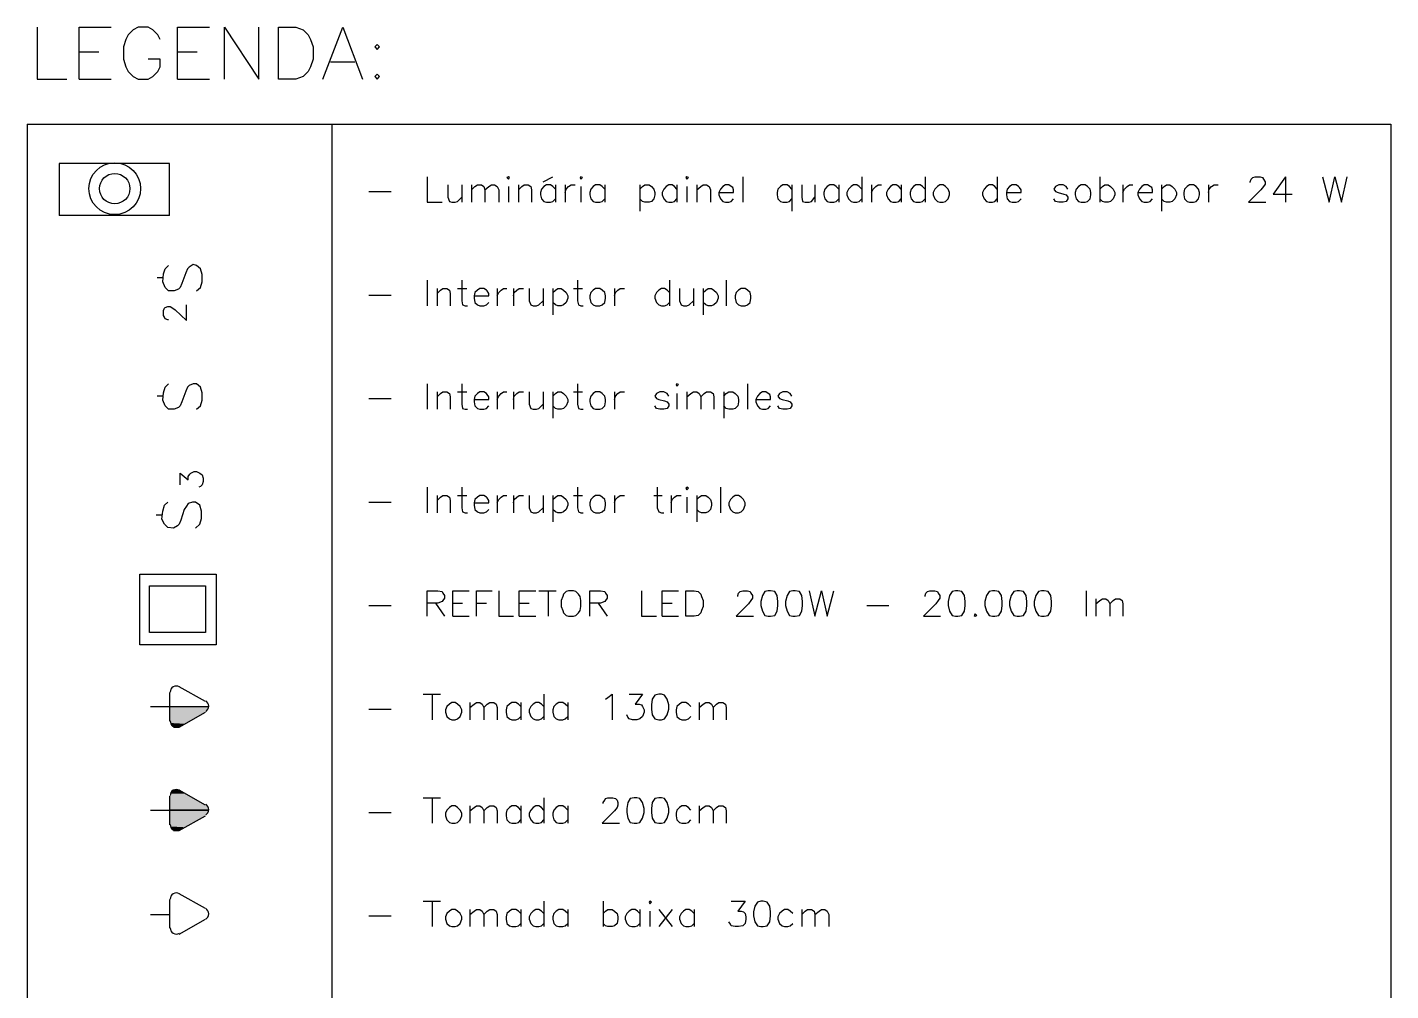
# Model space of a CAD drawing. Header units: millimetres. Extents: x 58 to 939, y 54 to 473.
# Drawn here: x 868.3 to 938.6, y 137.3 to 186.9 of the extents above; entities that cross this region are included whole.
import ezdxf

# ---------------------------------------------------------------- set-up
doc = ezdxf.new("R2010")
doc.units = ezdxf.units.MM
doc.layers.add('PDF_Geometry', color=7, linetype='Continuous')
doc.layers.add('PDF_Solid Fills', color=7, linetype='Continuous')

msp = doc.modelspace()

# ---------------------------------------------------------------- linework, layer by layer
at = {"layer": 'PDF_Geometry', "lineweight": -3}
for points in [[(868.843, 186.912), (868.843, 184.245), (870.367, 184.245)], [(871.002, 184.245), (871.002, 186.912), (872.653, 186.912)], [(875.193, 186.277), (875.066, 186.531), (874.812, 186.785), (874.558, 186.912), (874.05, 186.912), (873.796, 186.785), (873.542, 186.531), (873.415, 186.277), (873.288, 185.896), (873.288, 185.261), (873.415, 184.88), (873.542, 184.626), (873.796, 184.372), (874.05, 184.245), (874.558, 184.245), (874.812, 184.372), (875.066, 184.626), (875.193, 184.88), (875.193, 185.261), (874.558, 185.261)], [(876.082, 184.245), (876.082, 186.912), (877.733, 186.912)], [(878.495, 184.245), (878.495, 186.912), (880.273, 184.245), (880.273, 186.912)], [(883.575, 184.245), (884.591, 186.912), (885.607, 184.245)], [(871.002, 185.642), (872.018, 185.642)], [(876.082, 185.642), (877.098, 185.642)], [(883.956, 185.134), (885.226, 185.134)], [(871.002, 184.245), (872.653, 184.245)], [(876.082, 184.245), (877.733, 184.245)], [(868.335, 181.917), (868.335, 90.008)], [(868.335, 181.917), (938.61, 181.917)], [(884.041, 181.917), (884.041, 90.008)], [(938.61, 181.917), (938.61, 90.008)], [(869.986, 179.885), (869.986, 177.218)], [(875.659, 179.885), (869.986, 179.885)], [(875.659, 177.218), (875.659, 179.885)], [(888.952, 179.207), (888.952, 177.895), (889.714, 177.895)], [(894.921, 178.953), (895.429, 179.207)], [(905.208, 179.207), (905.208, 177.895)], [(911.347, 179.207), (911.347, 177.895)], [(914.607, 179.207), (914.607, 177.895)], [(918.332, 179.207), (918.332, 177.895)], [(923.624, 179.207), (923.624, 177.895)], [(931.371, 178.911), (931.371, 178.953), (931.414, 179.08), (931.498, 179.165), (931.625, 179.207), (931.879, 179.207), (932.006, 179.165), (932.049, 179.08), (932.133, 178.953), (932.133, 178.826), (932.049, 178.699), (931.922, 178.53), (931.287, 177.895), (932.176, 177.895)], [(933.192, 179.207), (932.557, 178.318), (933.53, 178.318)], [(933.192, 179.207), (933.192, 177.895)], [(935.097, 179.207), (935.435, 177.895), (935.732, 179.207), (936.07, 177.895), (936.367, 179.207)], [(890.01, 178.784), (890.01, 178.149), (890.095, 177.937), (890.222, 177.895), (890.391, 177.895), (890.518, 177.937), (890.73, 178.149)], [(890.73, 178.784), (890.73, 177.895)], [(891.238, 178.784), (891.238, 177.895)], [(891.238, 178.53), (891.407, 178.699), (891.534, 178.784), (891.746, 178.784), (891.873, 178.699), (891.915, 178.53), (891.915, 177.895)], [(891.915, 178.53), (892.127, 178.699), (892.254, 178.784), (892.423, 178.784), (892.55, 178.699), (892.635, 178.53), (892.635, 177.895)], [(893.143, 178.699), (893.143, 177.895)], [(893.651, 178.784), (893.651, 177.895)], [(893.651, 178.53), (893.82, 178.699), (893.947, 178.784), (894.159, 178.784), (894.286, 178.699), (894.328, 178.53), (894.328, 177.895)], [(895.556, 178.572), (895.429, 178.699), (895.302, 178.784), (895.09, 178.784), (894.963, 178.699), (894.836, 178.572), (894.794, 178.403), (894.794, 178.276), (894.836, 178.064), (894.963, 177.937), (895.09, 177.895), (895.302, 177.895), (895.429, 177.937), (895.556, 178.064)], [(895.556, 178.784), (895.556, 177.895)], [(896.064, 178.784), (896.064, 177.895)], [(896.064, 178.403), (896.106, 178.572), (896.233, 178.699), (896.36, 178.784), (896.572, 178.784)], [(896.868, 178.699), (896.868, 177.895)], [(898.096, 178.572), (897.969, 178.699), (897.842, 178.784), (897.63, 178.784), (897.503, 178.699), (897.376, 178.572), (897.334, 178.403), (897.334, 178.276), (897.376, 178.064), (897.503, 177.937), (897.63, 177.895), (897.842, 177.895), (897.969, 177.937), (898.096, 178.064)], [(898.096, 178.784), (898.096, 177.895)], [(899.916, 178.784), (899.916, 177.429)], [(899.916, 178.572), (900.043, 178.699), (900.17, 178.784), (900.382, 178.784), (900.509, 178.699), (900.636, 178.572), (900.679, 178.403), (900.679, 178.276), (900.636, 178.064), (900.509, 177.937), (900.382, 177.895), (900.17, 177.895), (900.043, 177.937), (899.916, 178.064)], [(901.822, 178.572), (901.695, 178.699), (901.568, 178.784), (901.398, 178.784), (901.271, 178.699), (901.144, 178.572), (901.06, 178.403), (901.06, 178.276), (901.144, 178.064), (901.271, 177.937), (901.398, 177.895), (901.568, 177.895), (901.695, 177.937), (901.822, 178.064)], [(901.822, 178.784), (901.822, 177.895)], [(902.33, 178.699), (902.33, 177.895)], [(902.838, 178.784), (902.838, 177.895)], [(902.838, 178.53), (903.049, 178.699), (903.176, 178.784), (903.346, 178.784), (903.473, 178.699), (903.557, 178.53), (903.557, 177.895)], [(903.981, 178.403), (904.743, 178.403), (904.743, 178.53), (904.7, 178.657), (904.616, 178.699), (904.489, 178.784), (904.319, 178.784), (904.192, 178.699), (904.065, 178.572), (903.981, 178.403), (903.981, 178.276), (904.065, 178.064), (904.192, 177.937), (904.319, 177.895), (904.489, 177.895), (904.616, 177.937), (904.743, 178.064)], [(907.748, 178.572), (907.621, 178.699), (907.494, 178.784), (907.283, 178.784), (907.156, 178.699), (907.029, 178.572), (906.986, 178.403), (906.986, 178.276), (907.029, 178.064), (907.156, 177.937), (907.283, 177.895), (907.494, 177.895), (907.621, 177.937), (907.748, 178.064)], [(907.748, 178.784), (907.748, 177.429)], [(908.256, 178.784), (908.256, 178.149), (908.299, 177.937), (908.426, 177.895), (908.637, 177.895), (908.764, 177.937), (908.934, 178.149)], [(908.934, 178.784), (908.934, 177.895)], [(910.161, 178.572), (910.034, 178.699), (909.907, 178.784), (909.696, 178.784), (909.569, 178.699), (909.442, 178.572), (909.399, 178.403), (909.399, 178.276), (909.442, 178.064), (909.569, 177.937), (909.696, 177.895), (909.907, 177.895), (910.034, 177.937), (910.161, 178.064)], [(910.161, 178.784), (910.161, 177.895)], [(911.347, 178.572), (911.22, 178.699), (911.093, 178.784), (910.924, 178.784), (910.797, 178.699), (910.67, 178.572), (910.585, 178.403), (910.585, 178.276), (910.67, 178.064), (910.797, 177.937), (910.924, 177.895), (911.093, 177.895), (911.22, 177.937), (911.347, 178.064)], [(911.855, 178.784), (911.855, 177.895)], [(911.855, 178.403), (911.94, 178.572), (912.067, 178.699), (912.194, 178.784), (912.363, 178.784)], [(913.379, 178.572), (913.252, 178.699), (913.125, 178.784), (912.956, 178.784), (912.829, 178.699), (912.702, 178.572), (912.617, 178.403), (912.617, 178.276), (912.702, 178.064), (912.829, 177.937), (912.956, 177.895), (913.125, 177.895), (913.252, 177.937), (913.379, 178.064)], [(913.379, 178.784), (913.379, 177.895)], [(914.607, 178.572), (914.48, 178.699), (914.353, 178.784), (914.141, 178.784), (914.014, 178.699), (913.887, 178.572), (913.845, 178.403), (913.845, 178.276), (913.887, 178.064), (914.014, 177.937), (914.141, 177.895), (914.353, 177.895), (914.48, 177.937), (914.607, 178.064)], [(918.332, 178.572), (918.205, 178.699), (918.078, 178.784), (917.909, 178.784), (917.782, 178.699), (917.655, 178.572), (917.57, 178.403), (917.57, 178.276), (917.655, 178.064), (917.782, 177.937), (917.909, 177.895), (918.078, 177.895), (918.205, 177.937), (918.332, 178.064)], [(918.798, 178.403), (919.56, 178.403), (919.56, 178.53), (919.475, 178.657), (919.433, 178.699), (919.306, 178.784), (919.094, 178.784), (918.967, 178.699), (918.84, 178.572), (918.798, 178.403), (918.798, 178.276), (918.84, 178.064), (918.967, 177.937), (919.094, 177.895), (919.306, 177.895), (919.433, 177.937), (919.56, 178.064)], [(921.973, 178.572), (921.888, 178.699), (921.719, 178.784), (921.507, 178.784), (921.338, 178.699), (921.253, 178.572), (921.338, 178.445), (921.465, 178.403), (921.761, 178.318), (921.888, 178.276), (921.973, 178.149), (921.973, 178.064), (921.888, 177.937), (921.719, 177.895), (921.507, 177.895), (921.338, 177.937), (921.253, 178.064)], [(923.624, 178.572), (923.751, 178.699), (923.878, 178.784), (924.047, 178.784), (924.174, 178.699), (924.301, 178.572), (924.386, 178.403), (924.386, 178.276), (924.301, 178.064), (924.174, 177.937), (924.047, 177.895), (923.878, 177.895), (923.751, 177.937), (923.624, 178.064)], [(924.809, 178.784), (924.809, 177.895)], [(924.809, 178.403), (924.894, 178.572), (925.021, 178.699), (925.148, 178.784), (925.317, 178.784)], [(925.571, 178.403), (926.333, 178.403), (926.333, 178.53), (926.291, 178.657), (926.206, 178.699), (926.079, 178.784), (925.91, 178.784), (925.783, 178.699), (925.656, 178.572), (925.571, 178.403), (925.571, 178.276), (925.656, 178.064), (925.783, 177.937), (925.91, 177.895), (926.079, 177.895), (926.206, 177.937), (926.333, 178.064)], [(926.799, 178.784), (926.799, 177.429)], [(926.799, 178.572), (926.926, 178.699), (927.053, 178.784), (927.222, 178.784), (927.349, 178.699), (927.476, 178.572), (927.561, 178.403), (927.561, 178.276), (927.476, 178.064), (927.349, 177.937), (927.222, 177.895), (927.053, 177.895), (926.926, 177.937), (926.799, 178.064)], [(929.212, 178.784), (929.212, 177.895)], [(929.212, 178.403), (929.254, 178.572), (929.381, 178.699), (929.509, 178.784), (929.72, 178.784)], [(885.946, 178.445), (887.089, 178.445)], [(875.659, 177.218), (869.986, 177.218)], [(875.362, 174.212), (875.447, 174.466)], [(875.447, 174.466), (875.616, 174.635)], [(876.59, 174.466), (876.505, 174.254)], [(876.675, 174.551), (876.59, 174.466)], [(876.886, 174.678), (876.675, 174.551)], [(877.056, 174.635), (876.886, 174.678)], [(877.267, 174.466), (877.056, 174.635)], [(877.352, 174.17), (877.267, 174.466)], [(875.362, 174), (875.024, 174)], [(875.32, 173.789), (875.362, 174.212)], [(875.447, 173.492), (875.32, 173.789)], [(876.294, 173.704), (876.209, 173.492)], [(876.505, 174.254), (876.294, 173.704)], [(877.267, 173.492), (877.352, 173.789)], [(877.352, 173.789), (877.352, 174.17)], [(888.952, 173.873), (888.952, 172.561)], [(890.73, 173.873), (890.73, 172.815), (890.772, 172.603), (890.899, 172.561), (891.026, 172.561)], [(896.699, 173.873), (896.699, 172.815), (896.741, 172.603), (896.868, 172.561), (896.995, 172.561)], [(901.441, 173.873), (901.441, 172.561)], [(904.362, 173.873), (904.362, 172.561)], [(875.616, 173.323), (875.447, 173.492)], [(875.913, 173.323), (875.616, 173.323)], [(876.124, 173.408), (875.913, 173.323)], [(876.209, 173.492), (876.124, 173.408)], [(877.056, 173.323), (877.267, 173.492)], [(885.946, 173.111), (887.089, 173.111)], [(889.46, 173.45), (889.46, 172.561)], [(889.46, 173.196), (889.629, 173.365), (889.756, 173.45), (889.968, 173.45), (890.095, 173.365), (890.137, 173.196), (890.137, 172.561)], [(890.518, 173.45), (890.984, 173.45)], [(891.365, 173.069), (892.127, 173.069), (892.127, 173.196), (892.042, 173.323), (892, 173.365), (891.873, 173.45), (891.661, 173.45), (891.534, 173.365), (891.407, 173.238), (891.365, 173.069), (891.365, 172.942), (891.407, 172.73), (891.534, 172.603), (891.661, 172.561), (891.873, 172.561), (892, 172.603), (892.127, 172.73)], [(892.55, 173.45), (892.55, 172.561)], [(892.55, 173.069), (892.635, 173.238), (892.762, 173.365), (892.889, 173.45), (893.058, 173.45)], [(893.397, 173.45), (893.397, 172.561)], [(893.397, 173.069), (893.439, 173.238), (893.566, 173.365), (893.693, 173.45), (893.905, 173.45)], [(894.201, 173.45), (894.201, 172.815), (894.286, 172.603), (894.413, 172.561), (894.582, 172.561), (894.709, 172.603), (894.921, 172.815)], [(894.921, 173.45), (894.921, 172.561)], [(895.429, 173.45), (895.429, 172.095)], [(895.429, 173.238), (895.556, 173.365), (895.683, 173.45), (895.852, 173.45), (895.979, 173.365), (896.106, 173.238), (896.191, 173.069), (896.191, 172.942), (896.106, 172.73), (895.979, 172.603), (895.852, 172.561), (895.683, 172.561), (895.556, 172.603), (895.429, 172.73)], [(896.487, 173.45), (896.953, 173.45)], [(898.604, 173.45), (898.604, 172.561)], [(898.604, 173.069), (898.646, 173.238), (898.773, 173.365), (898.9, 173.45), (899.112, 173.45)], [(901.441, 173.238), (901.314, 173.365), (901.187, 173.45), (901.017, 173.45), (900.89, 173.365), (900.763, 173.238), (900.679, 173.069), (900.679, 172.942), (900.763, 172.73), (900.89, 172.603), (901.017, 172.561), (901.187, 172.561), (901.314, 172.603), (901.441, 172.73)], [(901.949, 173.45), (901.949, 172.815), (902.033, 172.603), (902.16, 172.561), (902.33, 172.561), (902.457, 172.603), (902.668, 172.815)], [(902.668, 173.45), (902.668, 172.561)], [(903.176, 173.45), (903.176, 172.095)], [(903.176, 173.238), (903.303, 173.365), (903.43, 173.45), (903.6, 173.45), (903.727, 173.365), (903.854, 173.238), (903.938, 173.069), (903.938, 172.942), (903.854, 172.73), (903.727, 172.603), (903.6, 172.561), (903.43, 172.561), (903.303, 172.603), (903.176, 172.73)], [(875.616, 171.841), (875.574, 171.841), (875.447, 171.884), (875.405, 171.968), (875.362, 172.053), (875.362, 172.307), (875.405, 172.434), (875.447, 172.476), (875.574, 172.519), (875.701, 172.519), (875.786, 172.476), (875.955, 172.349), (876.548, 171.799), (876.548, 172.603)], [(875.32, 167.692), (875.362, 168.073)], [(875.362, 168.073), (875.447, 168.37)], [(875.447, 168.37), (875.616, 168.539)], [(876.505, 168.158), (876.294, 167.608)], [(876.59, 168.37), (876.505, 168.158)], [(876.675, 168.454), (876.59, 168.37)], [(876.886, 168.539), (876.675, 168.454)], [(877.056, 168.539), (876.886, 168.539)], [(877.267, 168.37), (877.056, 168.539)], [(877.352, 168.073), (877.267, 168.37)], [(877.352, 167.692), (877.352, 168.073)], [(888.952, 168.539), (888.952, 167.227)], [(889.46, 168.116), (889.46, 167.227)], [(889.46, 167.862), (889.629, 168.031), (889.756, 168.116), (889.968, 168.116), (890.095, 168.031), (890.137, 167.862), (890.137, 167.227)], [(890.518, 168.116), (890.984, 168.116)], [(890.73, 168.539), (890.73, 167.481), (890.772, 167.269), (890.899, 167.227), (891.026, 167.227)], [(891.365, 167.735), (892.127, 167.735), (892.127, 167.862), (892.042, 167.989), (892, 168.031), (891.873, 168.116), (891.661, 168.116), (891.534, 168.031), (891.407, 167.904), (891.365, 167.735), (891.365, 167.608), (891.407, 167.396), (891.534, 167.269), (891.661, 167.227), (891.873, 167.227), (892, 167.269), (892.127, 167.396)], [(892.55, 168.116), (892.55, 167.227)], [(892.55, 167.735), (892.635, 167.904), (892.762, 168.031), (892.889, 168.116), (893.058, 168.116)], [(893.397, 168.116), (893.397, 167.227)], [(893.397, 167.735), (893.439, 167.904), (893.566, 168.031), (893.693, 168.116), (893.905, 168.116)], [(894.201, 168.116), (894.201, 167.481), (894.286, 167.269), (894.413, 167.227), (894.582, 167.227), (894.709, 167.269), (894.921, 167.481)], [(894.921, 168.116), (894.921, 167.227)], [(895.429, 168.116), (895.429, 166.761)], [(895.429, 167.904), (895.556, 168.031), (895.683, 168.116), (895.852, 168.116), (895.979, 168.031), (896.106, 167.904), (896.191, 167.735), (896.191, 167.608), (896.106, 167.396), (895.979, 167.269), (895.852, 167.227), (895.683, 167.227), (895.556, 167.269), (895.429, 167.396)], [(896.487, 168.116), (896.953, 168.116)], [(896.699, 168.539), (896.699, 167.481), (896.741, 167.269), (896.868, 167.227), (896.995, 167.227)], [(898.604, 168.116), (898.604, 167.227)], [(898.604, 167.735), (898.646, 167.904), (898.773, 168.031), (898.9, 168.116), (899.112, 168.116)], [(901.398, 167.904), (901.314, 168.031), (901.144, 168.116), (900.933, 168.116), (900.763, 168.031), (900.679, 167.904), (900.763, 167.777), (900.89, 167.735), (901.187, 167.65), (901.314, 167.608), (901.398, 167.481), (901.398, 167.396), (901.314, 167.269), (901.144, 167.227), (900.933, 167.227), (900.763, 167.269), (900.679, 167.396)], [(901.822, 168.031), (901.822, 167.227)], [(902.33, 168.116), (902.33, 167.227)], [(902.33, 167.862), (902.541, 168.031), (902.668, 168.116), (902.838, 168.116), (902.965, 168.031), (903.049, 167.862), (903.049, 167.227)], [(903.049, 167.862), (903.219, 168.031), (903.346, 168.116), (903.557, 168.116), (903.684, 168.031), (903.727, 167.862), (903.727, 167.227)], [(904.235, 168.116), (904.235, 166.761)], [(904.235, 167.904), (904.362, 168.031), (904.489, 168.116), (904.7, 168.116), (904.827, 168.031), (904.954, 167.904), (904.997, 167.735), (904.997, 167.608), (904.954, 167.396), (904.827, 167.269), (904.7, 167.227), (904.489, 167.227), (904.362, 167.269), (904.235, 167.396)], [(905.462, 168.539), (905.462, 167.227)], [(905.886, 167.735), (906.648, 167.735), (906.648, 167.862), (906.605, 167.989), (906.521, 168.031), (906.394, 168.116), (906.224, 168.116), (906.097, 168.031), (905.97, 167.904), (905.886, 167.735), (905.886, 167.608), (905.97, 167.396), (906.097, 167.269), (906.224, 167.227), (906.394, 167.227), (906.521, 167.269), (906.648, 167.396)], [(907.748, 167.904), (907.664, 168.031), (907.494, 168.116), (907.283, 168.116), (907.113, 168.031), (907.029, 167.904), (907.113, 167.777), (907.24, 167.735), (907.537, 167.65), (907.664, 167.608), (907.748, 167.481), (907.748, 167.396), (907.664, 167.269), (907.494, 167.227), (907.283, 167.227), (907.113, 167.269), (907.029, 167.396)], [(875.362, 167.904), (875.024, 167.904)], [(875.447, 167.396), (875.32, 167.692)], [(875.616, 167.227), (875.447, 167.396)], [(876.124, 167.311), (875.913, 167.227)], [(876.209, 167.396), (876.124, 167.311)], [(876.294, 167.608), (876.209, 167.396)], [(877.056, 167.227), (877.267, 167.396)], [(877.267, 167.396), (877.352, 167.692)], [(885.946, 167.777), (887.089, 167.777)], [(875.913, 167.227), (875.616, 167.227)], [(876.209, 163.332), (876.209, 163.925), (876.632, 163.586), (876.632, 163.755), (876.717, 163.882), (876.759, 163.925), (876.929, 164.009), (877.056, 164.009), (877.225, 163.925), (877.352, 163.84), (877.394, 163.671), (877.394, 163.501), (877.352, 163.332), (877.267, 163.247), (877.183, 163.205)], [(888.952, 163.205), (888.952, 161.892)], [(890.73, 163.205), (890.73, 162.146), (890.772, 161.935), (890.899, 161.892), (891.026, 161.892)], [(896.699, 163.205), (896.699, 162.146), (896.741, 161.935), (896.868, 161.892), (896.995, 161.892)], [(900.806, 163.205), (900.806, 162.146), (900.89, 161.935), (901.017, 161.892), (901.144, 161.892)], [(904.065, 163.205), (904.065, 161.892)], [(875.405, 162.274), (875.574, 162.443)], [(876.632, 162.358), (876.548, 162.231)], [(876.844, 162.443), (876.632, 162.358)], [(877.013, 162.443), (876.844, 162.443)], [(877.225, 162.274), (877.013, 162.443)], [(885.946, 162.443), (887.089, 162.443)], [(889.46, 162.782), (889.46, 161.892)], [(889.46, 162.528), (889.629, 162.697), (889.756, 162.782), (889.968, 162.782), (890.095, 162.697), (890.137, 162.528), (890.137, 161.892)], [(890.518, 162.782), (890.984, 162.782)], [(891.365, 162.401), (892.127, 162.401), (892.127, 162.528), (892.042, 162.655), (892, 162.697), (891.873, 162.782), (891.661, 162.782), (891.534, 162.697), (891.407, 162.57), (891.365, 162.401), (891.365, 162.274), (891.407, 162.062), (891.534, 161.935), (891.661, 161.892), (891.873, 161.892), (892, 161.935), (892.127, 162.062)], [(892.55, 162.782), (892.55, 161.892)], [(892.55, 162.401), (892.635, 162.57), (892.762, 162.697), (892.889, 162.782), (893.058, 162.782)], [(893.397, 162.782), (893.397, 161.892)], [(893.397, 162.401), (893.439, 162.57), (893.566, 162.697), (893.693, 162.782), (893.905, 162.782)], [(894.201, 162.782), (894.201, 162.146), (894.286, 161.935), (894.413, 161.892), (894.582, 161.892), (894.709, 161.935), (894.921, 162.146)], [(894.921, 162.782), (894.921, 161.892)], [(895.429, 162.782), (895.429, 161.427)], [(895.429, 162.57), (895.556, 162.697), (895.683, 162.782), (895.852, 162.782), (895.979, 162.697), (896.106, 162.57), (896.191, 162.401), (896.191, 162.274), (896.106, 162.062), (895.979, 161.935), (895.852, 161.892), (895.683, 161.892), (895.556, 161.935), (895.429, 162.062)], [(896.487, 162.782), (896.953, 162.782)], [(898.604, 162.782), (898.604, 161.892)], [(898.604, 162.401), (898.646, 162.57), (898.773, 162.697), (898.9, 162.782), (899.112, 162.782)], [(900.636, 162.782), (901.06, 162.782)], [(901.525, 162.782), (901.525, 161.892)], [(901.525, 162.401), (901.568, 162.57), (901.695, 162.697), (901.822, 162.782), (902.033, 162.782)], [(902.33, 162.697), (902.33, 161.892)], [(902.838, 162.782), (902.838, 161.427)], [(902.838, 162.57), (902.965, 162.697), (903.092, 162.782), (903.303, 162.782), (903.43, 162.697), (903.557, 162.57), (903.6, 162.401), (903.6, 162.274), (903.557, 162.062), (903.43, 161.935), (903.303, 161.892), (903.092, 161.892), (902.965, 161.935), (902.838, 162.062)], [(875.278, 161.765), (874.981, 161.765)], [(875.278, 161.554), (875.32, 161.977)], [(875.32, 161.977), (875.405, 162.274)], [(876.421, 162.062), (876.251, 161.511)], [(876.548, 162.231), (876.421, 162.062)], [(877.31, 161.977), (877.225, 162.274)], [(877.31, 161.596), (877.31, 161.977)], [(875.405, 161.3), (875.278, 161.554)], [(875.574, 161.13), (875.405, 161.3)], [(875.87, 161.088), (875.574, 161.13)], [(876.082, 161.215), (875.87, 161.088)], [(876.167, 161.3), (876.082, 161.215)], [(876.251, 161.511), (876.167, 161.3)], [(877.013, 161.088), (877.225, 161.3)], [(877.225, 161.3), (877.31, 161.596)], [(888.952, 156.558), (888.952, 157.871), (889.502, 157.871), (889.714, 157.828), (889.756, 157.744), (889.841, 157.617), (889.841, 157.49), (889.756, 157.363), (889.714, 157.32), (889.502, 157.236), (888.952, 157.236)], [(890.264, 156.558), (890.264, 157.871), (891.111, 157.871)], [(891.492, 156.558), (891.492, 157.871), (892.296, 157.871)], [(892.635, 157.871), (892.635, 156.558), (893.397, 156.558)], [(893.693, 156.558), (893.693, 157.871), (894.54, 157.871)], [(894.709, 157.871), (895.598, 157.871)], [(895.175, 157.871), (895.175, 156.558)], [(897.334, 156.558), (897.334, 157.871), (897.884, 157.871), (898.096, 157.828), (898.138, 157.744), (898.223, 157.617), (898.223, 157.49), (898.138, 157.363), (898.096, 157.32), (897.884, 157.236), (897.334, 157.236)], [(900.001, 157.871), (900.001, 156.558), (900.763, 156.558)], [(901.06, 156.558), (901.06, 157.871), (901.906, 157.871)], [(904.954, 157.574), (904.954, 157.617), (904.997, 157.744), (905.081, 157.828), (905.208, 157.871), (905.462, 157.871), (905.589, 157.828), (905.632, 157.744), (905.716, 157.617), (905.716, 157.49), (905.632, 157.363), (905.505, 157.193), (904.87, 156.558), (905.759, 156.558)], [(908.637, 157.871), (908.934, 156.558), (909.272, 157.871), (909.569, 156.558), (909.907, 157.871)], [(914.607, 157.574), (914.607, 157.617), (914.649, 157.744), (914.734, 157.828), (914.861, 157.871), (915.115, 157.871), (915.242, 157.828), (915.284, 157.744), (915.369, 157.617), (915.369, 157.49), (915.284, 157.363), (915.157, 157.193), (914.522, 156.558), (915.411, 156.558)], [(922.904, 157.871), (922.904, 156.558)], [(923.412, 157.447), (923.412, 156.558)], [(923.412, 157.193), (923.624, 157.363), (923.751, 157.447), (923.92, 157.447), (924.047, 157.363), (924.132, 157.193), (924.132, 156.558)], [(924.132, 157.193), (924.301, 157.363), (924.428, 157.447), (924.64, 157.447), (924.767, 157.363), (924.809, 157.193), (924.809, 156.558)], [(885.946, 157.109), (887.089, 157.109)], [(889.375, 157.236), (889.841, 156.558)], [(890.264, 157.236), (890.772, 157.236)], [(891.492, 157.236), (892, 157.236)], [(893.693, 157.236), (894.201, 157.236)], [(897.757, 157.236), (898.223, 156.558)], [(901.06, 157.236), (901.568, 157.236)], [(911.601, 157.109), (912.744, 157.109)], [(890.264, 156.558), (891.111, 156.558)], [(893.693, 156.558), (894.54, 156.558)], [(901.06, 156.558), (901.906, 156.558)], [(875.659, 152.621), (875.659, 151.901)], [(877.521, 152.155), (876.167, 152.918)], [(888.74, 152.536), (889.629, 152.536)], [(889.206, 152.536), (889.206, 151.224)], [(894.963, 152.536), (894.963, 151.224)], [(898.138, 152.282), (898.265, 152.367), (898.477, 152.536), (898.477, 151.224)], [(899.366, 152.536), (900.043, 152.536), (899.662, 152.028), (899.874, 152.028), (900.001, 151.986), (900.043, 151.901), (900.128, 151.732), (900.128, 151.605), (900.043, 151.393), (899.916, 151.266), (899.747, 151.224), (899.535, 151.224), (899.366, 151.266), (899.281, 151.351), (899.239, 151.478)], [(874.685, 151.901), (875.659, 151.901)], [(875.659, 151.901), (875.659, 151.139)], [(875.659, 151.901), (877.691, 151.901)], [(891.153, 152.113), (891.153, 151.224)], [(891.153, 151.859), (891.365, 152.028), (891.492, 152.113), (891.661, 152.113), (891.788, 152.028), (891.873, 151.859), (891.873, 151.224)], [(891.873, 151.859), (892.042, 152.028), (892.169, 152.113), (892.381, 152.113), (892.508, 152.028), (892.55, 151.859), (892.55, 151.224)], [(893.778, 151.901), (893.651, 152.028), (893.524, 152.113), (893.312, 152.113), (893.185, 152.028), (893.058, 151.901), (893.016, 151.732), (893.016, 151.605), (893.058, 151.393), (893.185, 151.266), (893.312, 151.224), (893.524, 151.224), (893.651, 151.266), (893.778, 151.393)], [(893.778, 152.113), (893.778, 151.224)], [(894.963, 151.901), (894.836, 152.028), (894.709, 152.113), (894.54, 152.113), (894.413, 152.028), (894.286, 151.901), (894.201, 151.732), (894.201, 151.605), (894.286, 151.393), (894.413, 151.266), (894.54, 151.224), (894.709, 151.224), (894.836, 151.266), (894.963, 151.393)], [(896.191, 151.901), (896.064, 152.028), (895.937, 152.113), (895.725, 152.113), (895.598, 152.028), (895.471, 151.901), (895.429, 151.732), (895.429, 151.605), (895.471, 151.393), (895.598, 151.266), (895.725, 151.224), (895.937, 151.224), (896.064, 151.266), (896.191, 151.393)], [(896.191, 152.113), (896.191, 151.224)], [(902.541, 151.901), (902.414, 152.028), (902.287, 152.113), (902.076, 152.113), (901.949, 152.028), (901.822, 151.901), (901.779, 151.732), (901.779, 151.605), (901.822, 151.393), (901.949, 151.266), (902.076, 151.224), (902.287, 151.224), (902.414, 151.266), (902.541, 151.393)], [(902.965, 152.113), (902.965, 151.224)], [(902.965, 151.859), (903.176, 152.028), (903.303, 152.113), (903.473, 152.113), (903.6, 152.028), (903.684, 151.859), (903.684, 151.224)], [(903.684, 151.859), (903.854, 152.028), (903.981, 152.113), (904.192, 152.113), (904.319, 152.028), (904.362, 151.859), (904.362, 151.224)], [(876.167, 150.843), (877.521, 151.605)], [(885.946, 151.774), (887.089, 151.774)], [(877.521, 146.821), (876.167, 147.583)], [(875.659, 147.287), (875.659, 146.567)], [(888.74, 147.202), (889.629, 147.202)], [(889.206, 147.202), (889.206, 145.89)], [(894.963, 147.202), (894.963, 145.89)], [(898.011, 146.906), (898.011, 146.948), (898.096, 147.075), (898.138, 147.16), (898.265, 147.202), (898.519, 147.202), (898.646, 147.16), (898.731, 147.075), (898.773, 146.948), (898.773, 146.821), (898.731, 146.694), (898.604, 146.525), (897.969, 145.89), (898.858, 145.89)], [(874.685, 146.567), (875.659, 146.567)], [(877.691, 146.567), (875.659, 146.567), (877.691, 146.567)], [(875.659, 146.567), (875.659, 145.805)], [(876.167, 145.509), (877.521, 146.271)], [(885.946, 146.44), (887.089, 146.44)], [(891.153, 146.779), (891.153, 145.89)], [(891.153, 146.525), (891.365, 146.694), (891.492, 146.779), (891.661, 146.779), (891.788, 146.694), (891.873, 146.525), (891.873, 145.89)], [(891.873, 146.525), (892.042, 146.694), (892.169, 146.779), (892.381, 146.779), (892.508, 146.694), (892.55, 146.525), (892.55, 145.89)], [(893.778, 146.567), (893.651, 146.694), (893.524, 146.779), (893.312, 146.779), (893.185, 146.694), (893.058, 146.567), (893.016, 146.398), (893.016, 146.271), (893.058, 146.059), (893.185, 145.932), (893.312, 145.89), (893.524, 145.89), (893.651, 145.932), (893.778, 146.059)], [(893.778, 146.779), (893.778, 145.89)], [(894.963, 146.567), (894.836, 146.694), (894.709, 146.779), (894.54, 146.779), (894.413, 146.694), (894.286, 146.567), (894.201, 146.398), (894.201, 146.271), (894.286, 146.059), (894.413, 145.932), (894.54, 145.89), (894.709, 145.89), (894.836, 145.932), (894.963, 146.059)], [(896.191, 146.567), (896.064, 146.694), (895.937, 146.779), (895.725, 146.779), (895.598, 146.694), (895.471, 146.567), (895.429, 146.398), (895.429, 146.271), (895.471, 146.059), (895.598, 145.932), (895.725, 145.89), (895.937, 145.89), (896.064, 145.932), (896.191, 146.059)], [(896.191, 146.779), (896.191, 145.89)], [(902.541, 146.567), (902.414, 146.694), (902.287, 146.779), (902.076, 146.779), (901.949, 146.694), (901.822, 146.567), (901.779, 146.398), (901.779, 146.271), (901.822, 146.059), (901.949, 145.932), (902.076, 145.89), (902.287, 145.89), (902.414, 145.932), (902.541, 146.059)], [(902.965, 146.779), (902.965, 145.89)], [(902.965, 146.525), (903.176, 146.694), (903.303, 146.779), (903.473, 146.779), (903.6, 146.694), (903.684, 146.525), (903.684, 145.89)], [(903.684, 146.525), (903.854, 146.694), (903.981, 146.779), (904.192, 146.779), (904.319, 146.694), (904.362, 146.525), (904.362, 145.89)], [(877.521, 141.487), (876.167, 142.249)], [(875.659, 141.953), (875.659, 141.191)], [(888.74, 141.868), (889.629, 141.868)], [(889.206, 141.868), (889.206, 140.556)], [(891.153, 141.445), (891.153, 140.556)], [(891.153, 141.191), (891.365, 141.36), (891.492, 141.445), (891.661, 141.445), (891.788, 141.36), (891.873, 141.191), (891.873, 140.556)], [(891.873, 141.191), (892.042, 141.36), (892.169, 141.445), (892.381, 141.445), (892.508, 141.36), (892.55, 141.191), (892.55, 140.556)], [(893.778, 141.233), (893.651, 141.36), (893.524, 141.445), (893.312, 141.445), (893.185, 141.36), (893.058, 141.233), (893.016, 141.064), (893.016, 140.937), (893.058, 140.725), (893.185, 140.598), (893.312, 140.556), (893.524, 140.556), (893.651, 140.598), (893.778, 140.725)], [(893.778, 141.445), (893.778, 140.556)], [(894.963, 141.233), (894.836, 141.36), (894.709, 141.445), (894.54, 141.445), (894.413, 141.36), (894.286, 141.233), (894.201, 141.064), (894.201, 140.937), (894.286, 140.725), (894.413, 140.598), (894.54, 140.556), (894.709, 140.556), (894.836, 140.598), (894.963, 140.725)], [(894.963, 141.868), (894.963, 140.556)], [(896.191, 141.233), (896.064, 141.36), (895.937, 141.445), (895.725, 141.445), (895.598, 141.36), (895.471, 141.233), (895.429, 141.064), (895.429, 140.937), (895.471, 140.725), (895.598, 140.598), (895.725, 140.556), (895.937, 140.556), (896.064, 140.598), (896.191, 140.725)], [(896.191, 141.445), (896.191, 140.556)], [(898.011, 141.868), (898.011, 140.556)], [(898.011, 141.233), (898.138, 141.36), (898.265, 141.445), (898.477, 141.445), (898.604, 141.36), (898.731, 141.233), (898.773, 141.064), (898.773, 140.937), (898.731, 140.725), (898.604, 140.598), (898.477, 140.556), (898.265, 140.556), (898.138, 140.598), (898.011, 140.725)], [(899.916, 141.233), (899.789, 141.36), (899.662, 141.445), (899.493, 141.445), (899.366, 141.36), (899.239, 141.233), (899.154, 141.064), (899.154, 140.937), (899.239, 140.725), (899.366, 140.598), (899.493, 140.556), (899.662, 140.556), (899.789, 140.598), (899.916, 140.725)], [(899.916, 141.445), (899.916, 140.556)], [(900.424, 141.36), (900.424, 140.556)], [(900.89, 141.445), (901.568, 140.556)], [(901.568, 141.445), (900.89, 140.556)], [(902.711, 141.233), (902.584, 141.36), (902.457, 141.445), (902.287, 141.445), (902.16, 141.36), (902.033, 141.233), (901.949, 141.064), (901.949, 140.937), (902.033, 140.725), (902.16, 140.598), (902.287, 140.556), (902.457, 140.556), (902.584, 140.598), (902.711, 140.725)], [(902.711, 141.445), (902.711, 140.556)], [(904.616, 141.868), (905.335, 141.868), (904.954, 141.36), (905.124, 141.36), (905.251, 141.318), (905.335, 141.233), (905.378, 141.064), (905.378, 140.937), (905.335, 140.725), (905.208, 140.598), (904.997, 140.556), (904.827, 140.556), (904.616, 140.598), (904.573, 140.683), (904.489, 140.81)], [(907.791, 141.233), (907.664, 141.36), (907.537, 141.445), (907.367, 141.445), (907.24, 141.36), (907.113, 141.233), (907.029, 141.064), (907.029, 140.937), (907.113, 140.725), (907.24, 140.598), (907.367, 140.556), (907.537, 140.556), (907.664, 140.598), (907.791, 140.725)], [(908.256, 141.445), (908.256, 140.556)], [(908.256, 141.191), (908.426, 141.36), (908.553, 141.445), (908.764, 141.445), (908.891, 141.36), (908.934, 141.191), (908.934, 140.556)], [(908.934, 141.191), (909.145, 141.36), (909.272, 141.445), (909.442, 141.445), (909.569, 141.36), (909.653, 141.191), (909.653, 140.556)], [(874.685, 141.191), (875.659, 141.191)], [(875.659, 141.191), (875.659, 140.471)], [(876.167, 140.175), (877.521, 140.937)], [(885.946, 141.106), (887.089, 141.106)]]:
    msp.add_lwpolyline(points, dxfattribs=at)
for points in [[(881.289, 184.245), (881.289, 186.912), (882.178, 186.912), (882.559, 186.785), (882.813, 186.531), (882.94, 186.277), (883.067, 185.896), (883.067, 185.261), (882.94, 184.88), (882.813, 184.626), (882.559, 184.372), (882.178, 184.245)], [(886.369, 186.023), (886.242, 185.896), (886.369, 185.769), (886.496, 185.896)], [(886.369, 184.499), (886.242, 184.372), (886.369, 184.245), (886.496, 184.372)], [(893.058, 179.165), (893.143, 179.08), (893.185, 179.165), (893.143, 179.207)], [(896.826, 179.165), (896.868, 179.08), (896.953, 179.165), (896.868, 179.207)], [(902.287, 179.165), (902.33, 179.08), (902.414, 179.165), (902.33, 179.207)], [(915.369, 178.784), (915.242, 178.699), (915.115, 178.572), (915.03, 178.403), (915.03, 178.276), (915.115, 178.064), (915.242, 177.937), (915.369, 177.895), (915.538, 177.895), (915.665, 177.937), (915.792, 178.064), (915.877, 178.276), (915.877, 178.403), (915.792, 178.572), (915.665, 178.699), (915.538, 178.784)], [(922.65, 178.784), (922.523, 178.699), (922.396, 178.572), (922.354, 178.403), (922.354, 178.276), (922.396, 178.064), (922.523, 177.937), (922.65, 177.895), (922.862, 177.895), (922.989, 177.937), (923.116, 178.064), (923.158, 178.276), (923.158, 178.403), (923.116, 178.572), (922.989, 178.699), (922.862, 178.784)], [(928.238, 178.784), (928.111, 178.699), (927.984, 178.572), (927.942, 178.403), (927.942, 178.276), (927.984, 178.064), (928.111, 177.937), (928.238, 177.895), (928.45, 177.895), (928.577, 177.937), (928.704, 178.064), (928.746, 178.276), (928.746, 178.403), (928.704, 178.572), (928.577, 178.699), (928.45, 178.784)], [(897.63, 173.45), (897.503, 173.365), (897.376, 173.238), (897.334, 173.069), (897.334, 172.942), (897.376, 172.73), (897.503, 172.603), (897.63, 172.561), (897.842, 172.561), (897.969, 172.603), (898.096, 172.73), (898.138, 172.942), (898.138, 173.069), (898.096, 173.238), (897.969, 173.365), (897.842, 173.45)], [(905.124, 173.45), (904.997, 173.365), (904.87, 173.238), (904.827, 173.069), (904.827, 172.942), (904.87, 172.73), (904.997, 172.603), (905.124, 172.561), (905.335, 172.561), (905.462, 172.603), (905.589, 172.73), (905.632, 172.942), (905.632, 173.069), (905.589, 173.238), (905.462, 173.365), (905.335, 173.45)], [(897.63, 168.116), (897.503, 168.031), (897.376, 167.904), (897.334, 167.735), (897.334, 167.608), (897.376, 167.396), (897.503, 167.269), (897.63, 167.227), (897.842, 167.227), (897.969, 167.269), (898.096, 167.396), (898.138, 167.608), (898.138, 167.735), (898.096, 167.904), (897.969, 168.031), (897.842, 168.116)], [(901.779, 168.497), (901.822, 168.412), (901.906, 168.497), (901.822, 168.539)], [(902.287, 163.163), (902.33, 163.078), (902.414, 163.163), (902.33, 163.205)], [(897.63, 162.782), (897.503, 162.697), (897.376, 162.57), (897.334, 162.401), (897.334, 162.274), (897.376, 162.062), (897.503, 161.935), (897.63, 161.892), (897.842, 161.892), (897.969, 161.935), (898.096, 162.062), (898.138, 162.274), (898.138, 162.401), (898.096, 162.57), (897.969, 162.697), (897.842, 162.782)], [(904.827, 162.782), (904.7, 162.697), (904.573, 162.57), (904.489, 162.401), (904.489, 162.274), (904.573, 162.062), (904.7, 161.935), (904.827, 161.892), (904.997, 161.892), (905.124, 161.935), (905.251, 162.062), (905.335, 162.274), (905.335, 162.401), (905.251, 162.57), (905.124, 162.697), (904.997, 162.782)], [(874.135, 158.717), (878.072, 158.717), (878.072, 155.077), (874.135, 155.077)], [(874.643, 158.125), (877.521, 158.125), (877.521, 155.712), (874.643, 155.712)], [(896.233, 157.871), (896.106, 157.828), (895.979, 157.701), (895.937, 157.574), (895.852, 157.363), (895.852, 157.066), (895.937, 156.855), (895.979, 156.728), (896.106, 156.601), (896.233, 156.558), (896.487, 156.558), (896.614, 156.601), (896.741, 156.728), (896.826, 156.855), (896.868, 157.066), (896.868, 157.363), (896.826, 157.574), (896.741, 157.701), (896.614, 157.828), (896.487, 157.871)], [(902.287, 156.558), (902.287, 157.871), (902.711, 157.871), (902.922, 157.828), (903.049, 157.701), (903.092, 157.574), (903.176, 157.363), (903.176, 157.066), (903.092, 156.855), (903.049, 156.728), (902.922, 156.601), (902.711, 156.558)], [(906.521, 157.871), (906.351, 157.828), (906.224, 157.617), (906.14, 157.32), (906.14, 157.109), (906.224, 156.812), (906.351, 156.601), (906.521, 156.558), (906.648, 156.558), (906.859, 156.601), (906.986, 156.812), (907.029, 157.109), (907.029, 157.32), (906.986, 157.617), (906.859, 157.828), (906.648, 157.871)], [(907.791, 157.871), (907.621, 157.828), (907.494, 157.617), (907.41, 157.32), (907.41, 157.109), (907.494, 156.812), (907.621, 156.601), (907.791, 156.558), (907.918, 156.558), (908.129, 156.601), (908.256, 156.812), (908.299, 157.109), (908.299, 157.32), (908.256, 157.617), (908.129, 157.828), (907.918, 157.871)], [(916.173, 157.871), (916.004, 157.828), (915.877, 157.617), (915.792, 157.32), (915.792, 157.109), (915.877, 156.812), (916.004, 156.601), (916.173, 156.558), (916.3, 156.558), (916.512, 156.601), (916.639, 156.812), (916.681, 157.109), (916.681, 157.32), (916.639, 157.617), (916.512, 157.828), (916.3, 157.871)], [(918.078, 157.871), (917.909, 157.828), (917.782, 157.617), (917.697, 157.32), (917.697, 157.109), (917.782, 156.812), (917.909, 156.601), (918.078, 156.558), (918.205, 156.558), (918.417, 156.601), (918.544, 156.812), (918.586, 157.109), (918.586, 157.32), (918.544, 157.617), (918.417, 157.828), (918.205, 157.871)], [(919.348, 157.871), (919.179, 157.828), (919.052, 157.617), (918.967, 157.32), (918.967, 157.109), (919.052, 156.812), (919.179, 156.601), (919.348, 156.558), (919.475, 156.558), (919.687, 156.601), (919.814, 156.812), (919.856, 157.109), (919.856, 157.32), (919.814, 157.617), (919.687, 157.828), (919.475, 157.871)], [(920.618, 157.871), (920.449, 157.828), (920.322, 157.617), (920.237, 157.32), (920.237, 157.109), (920.322, 156.812), (920.449, 156.601), (920.618, 156.558), (920.745, 156.558), (920.957, 156.601), (921.084, 156.812), (921.126, 157.109), (921.126, 157.32), (921.084, 157.617), (920.957, 157.828), (920.745, 157.871)], [(917.189, 156.685), (917.147, 156.601), (917.189, 156.558), (917.274, 156.601)], [(900.89, 152.536), (900.679, 152.494), (900.551, 152.282), (900.509, 151.986), (900.509, 151.774), (900.551, 151.478), (900.679, 151.266), (900.89, 151.224), (901.017, 151.224), (901.187, 151.266), (901.314, 151.478), (901.398, 151.774), (901.398, 151.986), (901.314, 152.282), (901.187, 152.494), (901.017, 152.536)], [(890.222, 152.113), (890.095, 152.028), (889.968, 151.901), (889.883, 151.732), (889.883, 151.605), (889.968, 151.393), (890.095, 151.266), (890.222, 151.224), (890.391, 151.224), (890.518, 151.266), (890.645, 151.393), (890.73, 151.605), (890.73, 151.732), (890.645, 151.901), (890.518, 152.028), (890.391, 152.113)], [(899.62, 147.202), (899.408, 147.16), (899.281, 146.948), (899.239, 146.652), (899.239, 146.44), (899.281, 146.144), (899.408, 145.932), (899.62, 145.89), (899.747, 145.89), (899.916, 145.932), (900.043, 146.144), (900.128, 146.44), (900.128, 146.652), (900.043, 146.948), (899.916, 147.16), (899.747, 147.202)], [(900.89, 147.202), (900.679, 147.16), (900.551, 146.948), (900.509, 146.652), (900.509, 146.44), (900.551, 146.144), (900.679, 145.932), (900.89, 145.89), (901.017, 145.89), (901.187, 145.932), (901.314, 146.144), (901.398, 146.44), (901.398, 146.652), (901.314, 146.948), (901.187, 147.16), (901.017, 147.202)], [(890.222, 146.779), (890.095, 146.694), (889.968, 146.567), (889.883, 146.398), (889.883, 146.271), (889.968, 146.059), (890.095, 145.932), (890.222, 145.89), (890.391, 145.89), (890.518, 145.932), (890.645, 146.059), (890.73, 146.271), (890.73, 146.398), (890.645, 146.567), (890.518, 146.694), (890.391, 146.779)], [(890.222, 141.445), (890.095, 141.36), (889.968, 141.233), (889.883, 141.064), (889.883, 140.937), (889.968, 140.725), (890.095, 140.598), (890.222, 140.556), (890.391, 140.556), (890.518, 140.598), (890.645, 140.725), (890.73, 140.937), (890.73, 141.064), (890.645, 141.233), (890.518, 141.36), (890.391, 141.445)], [(900.382, 141.826), (900.424, 141.741), (900.509, 141.826), (900.424, 141.868)], [(906.14, 141.868), (905.97, 141.826), (905.843, 141.614), (905.759, 141.318), (905.759, 141.106), (905.843, 140.81), (905.97, 140.598), (906.14, 140.556), (906.267, 140.556), (906.478, 140.598), (906.605, 140.81), (906.648, 141.106), (906.648, 141.318), (906.605, 141.614), (906.478, 141.826), (906.267, 141.868)]]:
    msp.add_lwpolyline(points, close=True, dxfattribs=at)
for radius in [1.334, 0.783]:
    msp.add_circle((872.843, 178.594), radius, dxfattribs=at)
for centre, start, end in [((876.018, 152.642), 60.25438, 180.00002), ((877.373, 151.923), 299.74547, 60.25453), ((876.018, 151.161), 179.99998, 299.74562), ((876.018, 147.308), 60.25438, 180.00002), ((877.373, 146.588), 299.74547, 60.25453), ((876.018, 145.826), 179.99998, 299.74562), ((876.018, 141.974), 60.25438, 180.00002), ((877.373, 141.212), 299.74547, 60.25453), ((876.018, 140.492), 179.99998, 299.74562)]:
    msp.add_arc(centre, 0.318, start, end, dxfattribs=at)
at = {"layer": 'PDF_Solid Fills', "transparency": 33554559}
for points in [[(877.691, 151.901), (875.659, 151.901), (877.691, 151.817)], [(875.659, 151.901), (877.691, 151.817), (875.659, 151.817)], [(877.691, 151.817), (875.659, 151.817), (877.648, 151.774)], [(875.659, 151.817), (877.648, 151.774), (875.659, 151.774)], [(877.648, 151.774), (875.659, 151.774), (877.648, 151.732)], [(875.659, 151.774), (877.648, 151.732), (875.659, 151.732)], [(877.648, 151.732), (875.659, 151.732), (877.606, 151.647)], [(875.659, 151.732), (877.606, 151.647), (875.659, 151.647)], [(877.606, 151.647), (875.659, 151.647), (877.564, 151.605)], [(875.659, 151.647), (877.564, 151.605), (875.659, 151.605)], [(877.521, 151.605), (877.521, 151.605), (875.659, 151.605)], [(877.521, 151.605), (875.659, 151.605), (877.564, 151.605)], [(877.521, 151.605), (875.659, 151.605), (876.675, 151.139)], [(875.659, 151.605), (876.675, 151.139), (875.659, 151.139)], [(876.675, 151.139), (875.659, 151.139), (876.59, 151.055)], [(875.659, 151.139), (876.59, 151.055), (875.701, 151.055)], [(876.59, 151.055), (875.701, 151.055), (876.463, 151.012)], [(875.701, 151.055), (876.463, 151.012), (875.701, 151.012)], [(876.463, 151.012), (875.701, 151.012), (876.378, 150.928)], [(875.701, 151.012), (876.378, 150.928), (875.743, 150.928)], [(876.378, 150.928), (875.743, 150.928), (876.294, 150.885)], [(875.743, 150.928), (876.294, 150.885), (875.786, 150.885)], [(876.294, 150.885), (875.786, 150.885), (876.209, 150.843)], [(875.786, 150.885), (876.209, 150.843), (875.828, 150.843)], [(876.209, 150.843), (875.828, 150.843), (876.167, 150.843)], [(875.828, 150.843), (876.167, 150.843), (875.87, 150.843)], [(876.167, 150.843), (875.87, 150.843), (876.167, 150.801)], [(875.87, 150.843), (876.167, 150.801), (875.87, 150.801)], [(876.167, 150.801), (875.87, 150.801), (876.124, 150.801)], [(875.87, 150.801), (876.124, 150.801), (875.913, 150.801)], [(876.082, 150.801), (876.082, 150.801), (875.913, 150.801)], [(876.082, 150.801), (875.913, 150.801), (876.124, 150.801)], [(876.04, 150.801), (875.997, 150.801), (875.913, 150.801)], [(875.913, 150.801), (876.082, 150.801), (876.04, 150.801)], [(876.04, 150.801), (876.04, 150.801), (875.997, 150.801)], [(875.828, 147.583), (876.294, 147.541), (875.786, 147.541)], [(875.87, 147.583), (876.209, 147.583), (875.828, 147.583)], [(876.209, 147.583), (875.828, 147.583), (876.294, 147.541)], [(875.913, 147.626), (876.167, 147.626), (875.87, 147.626)], [(876.167, 147.626), (875.87, 147.626), (876.167, 147.583)], [(875.87, 147.626), (876.167, 147.583), (875.87, 147.583)], [(876.167, 147.583), (875.87, 147.583), (876.209, 147.583)], [(875.997, 147.626), (876.082, 147.626), (875.913, 147.626)], [(876.124, 147.626), (876.124, 147.626), (875.913, 147.626)], [(876.124, 147.626), (875.913, 147.626), (876.082, 147.626)], [(876.124, 147.626), (875.913, 147.626), (876.167, 147.626)], [(875.997, 147.626), (876.04, 147.626), (876.04, 147.626)], [(876.04, 147.626), (875.997, 147.626), (876.082, 147.626)], [(875.701, 147.372), (876.675, 147.287), (875.659, 147.287)], [(876.675, 147.287), (875.659, 147.287), (877.521, 146.821)], [(875.659, 147.287), (877.521, 146.821), (875.659, 146.821)], [(875.743, 147.499), (876.463, 147.414), (875.701, 147.414)], [(876.463, 147.414), (875.701, 147.414), (876.59, 147.372)], [(875.701, 147.414), (876.59, 147.372), (875.701, 147.372)], [(876.59, 147.372), (875.701, 147.372), (876.675, 147.287)], [(875.786, 147.541), (876.378, 147.499), (875.743, 147.499)], [(876.378, 147.499), (875.743, 147.499), (876.463, 147.414)], [(876.294, 147.541), (875.786, 147.541), (876.378, 147.499)], [(877.521, 146.821), (875.659, 146.821), (877.564, 146.779)], [(875.659, 146.821), (877.564, 146.779), (875.659, 146.779)], [(877.564, 146.779), (875.659, 146.779), (877.606, 146.737)], [(875.659, 146.779), (877.606, 146.737), (875.659, 146.737)], [(877.606, 146.737), (875.659, 146.737), (877.648, 146.694)], [(875.659, 146.737), (877.648, 146.694), (875.659, 146.694)], [(877.648, 146.694), (875.659, 146.694), (877.648, 146.652)], [(875.659, 146.694), (877.648, 146.652), (875.659, 146.652)], [(877.648, 146.652), (875.659, 146.652), (877.691, 146.567)], [(875.659, 146.652), (877.691, 146.567), (875.659, 146.567)], [(875.659, 146.567), (877.691, 146.567), (877.691, 146.567)], [(877.691, 146.567), (875.659, 146.567), (877.691, 146.525)], [(875.659, 146.567), (877.691, 146.525), (875.659, 146.525)], [(877.691, 146.525), (875.659, 146.525), (877.648, 146.44)], [(875.659, 146.525), (877.648, 146.44), (875.659, 146.44)], [(877.648, 146.44), (875.659, 146.44), (877.648, 146.398)], [(875.659, 146.44), (877.648, 146.398), (875.659, 146.398)], [(877.648, 146.398), (875.659, 146.398), (877.606, 146.356)], [(875.659, 146.398), (877.606, 146.356), (875.659, 146.356)], [(877.606, 146.356), (875.659, 146.356), (877.564, 146.313)], [(875.659, 146.356), (877.564, 146.313), (875.659, 146.313)], [(877.564, 146.313), (875.659, 146.313), (877.521, 146.271)], [(875.659, 146.313), (877.521, 146.271), (875.659, 146.271)], [(877.521, 146.271), (875.659, 146.271), (876.675, 145.805)], [(875.659, 146.271), (876.675, 145.805), (875.659, 145.805)], [(876.675, 145.805), (875.659, 145.805), (876.59, 145.721)], [(875.659, 145.805), (876.59, 145.721), (875.701, 145.721)], [(876.59, 145.721), (875.701, 145.721), (876.463, 145.678)], [(875.701, 145.721), (876.463, 145.678), (875.701, 145.678)], [(876.463, 145.678), (875.701, 145.678), (876.378, 145.594)], [(875.701, 145.678), (876.378, 145.594), (875.743, 145.594)], [(876.378, 145.594), (875.743, 145.594), (876.294, 145.551)], [(875.743, 145.594), (876.294, 145.551), (875.786, 145.551)], [(876.294, 145.551), (875.786, 145.551), (876.209, 145.509)], [(875.786, 145.551), (876.209, 145.509), (875.828, 145.509)], [(876.209, 145.509), (875.828, 145.509), (876.167, 145.509)], [(875.828, 145.509), (876.167, 145.509), (875.87, 145.509)], [(876.167, 145.509), (875.87, 145.509), (876.167, 145.467)], [(875.87, 145.509), (876.167, 145.467), (875.87, 145.467)], [(876.167, 145.467), (875.87, 145.467), (876.124, 145.467)], [(875.87, 145.467), (876.124, 145.467), (875.913, 145.467)], [(876.082, 145.467), (876.082, 145.467), (875.913, 145.467)], [(876.082, 145.467), (875.913, 145.467), (876.124, 145.467)], [(876.04, 145.467), (875.997, 145.467), (875.913, 145.467)], [(875.913, 145.467), (876.082, 145.467), (876.04, 145.467)], [(876.04, 145.467), (876.04, 145.467), (875.997, 145.467)]]:
    msp.add_solid(points, dxfattribs=at)

doc.saveas('drawing.dxf')
